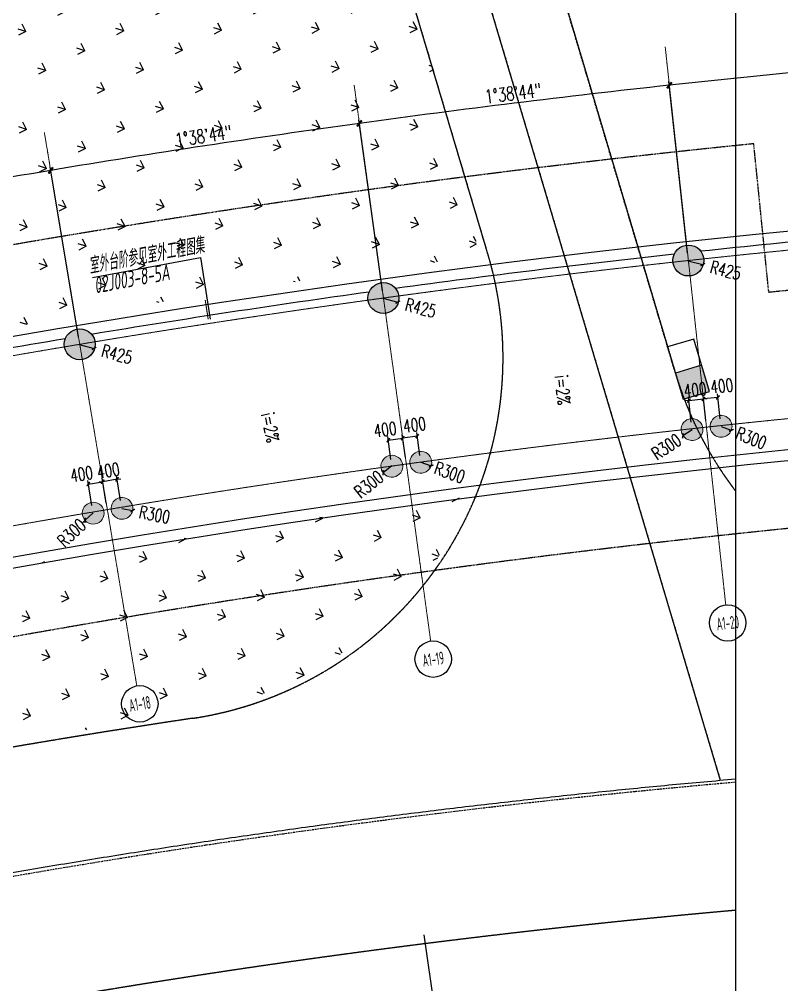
# Model space of a CAD drawing. Header units: millimetres. Extents: x -167 to 12027559, y -6694179 to 6449.
# Drawn here: x 11728694 to 11749616, y -6422168 to -6395673 of the extents above; entities that cross this region are included whole.
import ezdxf
from ezdxf.enums import TextEntityAlignment as Align

# ---------------------------------------------------------------- set-up
doc = ezdxf.new("R2010")
doc.units = ezdxf.units.MM
doc.header["$LTSCALE"] = 10
for name, pattern in [('A1-RG-AXIS$0$CENTER', [50.800000000000004, 31.75, -6.35, 6.35, -6.35]), ('A1-RI-F1$0$442 Site - Ground$0$HIDDEN2', [0.1875, 0.125, -0.0625]), ('A1-RI-F1$0$CENTER2', [1.125, 0.75, -0.125, 0.125, -0.125]), ('A1-RI-F1$0$HIDDEN', [0.375, 0.25, -0.125]), ('A1-RI-F1$0$SJX', [9, 6, -3]), ('A1-RI-F1$0$ZXX0', [15, 10, -2.5, 0, -2.5]), ('A1-RI-F1$0$ZXX1000', [18, 15, -1.25, 0.5, -1.25])]:
    doc.linetypes.add(name, pattern=pattern)
for name, color, linetype in [('A1-RG-AXIS$0$A-COLU-HATH', 8, 'Continuous'), ('A1-RG-AXIS$0$A-COLUMN', 7, 'Continuous'), ('A1-RG-AXIS$0$A-SYMB-NAME', 13, 'Continuous'), ('A1-RG-AXIS$0$A2-RG-AXIS-150$0$A-DIMS-100', 1, 'Continuous'), ('A1-RI-F1$0$442 Site - clean$0$mry-green area hatch', 76, 'Continuous'), ('A1-RI-F1$0$442 Site - clean$0$mry-roads', 2, 'Continuous'), ('A1-RI-F1$0$442 Site - clean$0$mry-steps', 1, 'Continuous'), ('A1-RI-F1$0$442 Site - Ground$0$mry-overhead', 253, 'A1-RI-F1$0$442 Site - Ground$0$HIDDEN2'), ('A1-RI-F1$0$A-DIMS-1：100', 1, 'Continuous'), ('A1-RI-F1$0$A-STRS-TREA', 50, 'Continuous'), ('A1-RI-F1$0$A-SYMB-NAME', 4, 'Continuous'), ('A1-RI-F1$0$A-SYMB-STRS', 1, 'Continuous'), ('A1-RI-F1$0$A-TEXT', 4, 'Continuous'), ('A1-RI-F1$0$G-ACCS', 7, 'Continuous'), ('A1-RI-F1$0$道路中线_KY2', 7, 'Continuous'), ('A1-RI-F1$0$道路中线_N1', 7, 'Continuous'), ('A1-RI-F1$0$道路中线_中科路', 7, 'Continuous'), ('A1-RI-F1$0$道路中线_内部道路', 3, 'A1-RI-F1$0$CENTER2'), ('A1-RI-F1$0$雨水口', 6, 'Continuous')]:
    doc.layers.add(name, color=color, linetype=linetype)
doc.layers.add('A1-RG-AXIS$0$A-GRID', color=1, linetype='A1-RG-AXIS$0$CENTER', lineweight=9)
doc.layers.add('A1-RI-F1$0$车行道边线', color=5, linetype='A1-RI-F1$0$SJX', lineweight=40)
doc.styles.add('A1-RG-AXIS$0$A1-RG-AXIS$0$XD2008', font='xd-hzs.shx', dxfattribs={"width": 0.7, "bigfont": 'xd-hztxt.shx'})
doc.styles.add('A1-RG-AXIS$0$A2-RG-AXIS-150$0$XD2008', font='romans.shx', dxfattribs={"width": 0.7})
doc.styles.add('A1-RI-F1$0$ECADI', font='gbeitc.shx', dxfattribs={"width": 0.7, "bigfont": 'gbcbig.shx'})
doc.styles.add('A1-RI-F1$0$XD2008', font='txt.shx', dxfattribs={"width": 0.7, "bigfont": 'xd-hztxt.shx'})
doc.dimstyles.new('A1-RG-AXIS$0$A2-RG-AXIS-150$0$XD100', dxfattribs={"dimscale": 100, "dimtxt": 5.5, "dimasz": 1.5, "dimexe": 1, "dimexo": 2, "dimgap": 0.5, "dimtad": 1, "dimdec": 0, "dimdsep": 46, "dimtxsty": 'A1-RG-AXIS$0$A2-RG-AXIS-150$0$XD2008', "dimblk": 'A1-RG-AXIS$0$A2-RG-AXIS-150$0$_ArchTick', "dimcen": 2.5, "dimclrt": 4, "dimaunit": 1, "dimadec": 3, "dimazin": 0, "dimtfac": 1, "dimtdec": 0, "dimtix": 1, "dimtmove": 0, "dimatfit": 3, "dimfxl": 0, "dimtolj": 1, "dimtzin": 0, "dimarcsym": 0})
doc.dimstyles.new('A1-RI-F1$0$XD100', dxfattribs={"dimscale": 100, "dimtxt": 3.5, "dimasz": 1, "dimexe": 1, "dimexo": 2, "dimgap": 1, "dimtad": 1, "dimdec": 0, "dimdsep": 46, "dimtxsty": 'A1-RI-F1$0$XD2008', "dimblk": 'A1-RI-F1$0$_ArchTick', "dimcen": 2.5, "dimclrd": 1, "dimclre": 1, "dimclrt": 4, "dimaunit": 1, "dimadec": 0, "dimazin": 0, "dimtfac": 1, "dimtdec": 0, "dimtix": 1, "dimtmove": 2, "dimatfit": 3, "dimfxl": 0, "dimtolj": 1, "dimtzin": 0, "dimarcsym": 0})
doc.dimstyles.new('A1-RI-F1$0$XD100$0', dxfattribs={"dimscale": 100, "dimtxt": 3.5, "dimasz": 2, "dimexe": 1, "dimexo": 2, "dimgap": 1, "dimtad": 1, "dimdec": 0, "dimdsep": 46, "dimtxsty": 'A1-RI-F1$0$XD2008', "dimblk1": 'A1-RI-F1$0$_ArchTick', "dimblk2": 'A1-RI-F1$0$_ArchTick', "dimsah": 1, "dimcen": 2.5, "dimclrd": 1, "dimclre": 1, "dimclrt": 4, "dimaunit": 1, "dimadec": 0, "dimazin": 0, "dimtfac": 1, "dimtdec": 0, "dimtix": 1, "dimtmove": 2, "dimatfit": 3, "dimfxl": 0, "dimtolj": 1, "dimtzin": 0, "dimarcsym": 0})
pattern_1 = [(161.94682011, (-11520186.06700874, 6499236.257384626), (-1069.713021377924, -543.7959646179045), [225, -1472.0562756]), (116.94682011, (-11520186.06700874, 6499236.257384626), (-1069.713021660134, -543.7959647613676), [225, -975]), (206.94682011, (-11520186.06700874, 6499236.257384626), (543.7959647613676, -1069.713021660134), [225, -975])]

# ---------------------------------------------------------------- blocks, each defined once
blk = doc.blocks.new('A1-RG-AXIS$0$Round Column1 - 600 mm Diameter-1418243-一层平面 校行政中心 FIRST FLOOR PLAN')
at = {"layer": 'A1-RG-AXIS$0$A-COLUMN', "lineweight": 9}
for radius, start, end in [(299.9999999999987, 90, 180), (299.9999999999976, 0, 90), (299.9999999999984, 180, 0)]:
    blk.add_arc((0, 0), radius, start, end, dxfattribs=at)
blk = doc.blocks.new('A1-RG-AXIS$0$A1zhouhao')
at = {"color": 13}
blk.add_circle((11937809.29426235, -6402821.91254023), 499.999999999966, dxfattribs=at)
at = {"style": 'A1-RG-AXIS$0$A1-RG-AXIS$0$XD2008', "width": 0.7}
blk.add_attdef('GRID', text='', height=499.999999999966, dxfattribs=at).set_placement((11937809.29426235, -6402821.91254023), align=Align.MIDDLE)
blk = doc.blocks.new('A1-RG-AXIS$0$A2-RG-AXIS-150$0$_ArchTick')
at = {"color": 0, "linetype": 'ByBlock', "const_width": 0.4}
blk.add_lwpolyline([(-0.5, -0.5), (0.5, 0.5)], dxfattribs=at)
blk = doc.blocks.new('*D743')
at = {"layer": 'A1-RG-AXIS$0$A2-RG-AXIS-150$0$A-DIMS-100', "color": 0, "lineweight": -2, "ltscale": 3}
for p, q in [((11755433.99497812, -6401303.82868614), (11755058.3113222, -6396581.165743617)), ((11747033.97507631, -6402093.569207036), (11746522.83946897, -6397383.640983706))]:
    blk.add_line(p, q, dxfattribs=at)
blk.add_arc((11778731.92574592, -6694178.625181053), 298437.5820286271, 94.54825079967273, 96.19367179182916, dxfattribs=at)
at = {"layer": 'Defpoints', "color": 0, "ltscale": 3}
for p in [(11752219.52057768, -6396921.021848037), (11755449.85469954, -6401503.198867553), (11747055.55298691, -6402292.401784282), (11778731.92574592, -6694178.625181053)]:
    blk.add_point(p, dxfattribs=at)
at = {"layer": 'A1-RG-AXIS$0$A2-RG-AXIS-150$0$A-DIMS-100', "color": 0, "lineweight": -2, "ltscale": 3, "xscale": 150, "yscale": 150, "zscale": 150}
for p, rotation in [((11755066.24118291, -6396680.850834324), 4.548250799672702), ((11746533.62842427, -6397483.05727233), 186.1936717918291)]:
    blk.add_blockref('A1-RG-AXIS$0$A2-RG-AXIS-150$0$_ArchTick', p, dxfattribs=dict(at, rotation=rotation))
at = {"layer": 'A1-RG-AXIS$0$A2-RG-AXIS-150$0$A-DIMS-100', "color": 4, "ltscale": 3, "insert": (11750771.48115605, -6396779.308818212), "char_height": 375, "attachment_point": 5, "rotation": 5.370961295750931, "style": 'A1-RG-AXIS$0$A2-RG-AXIS-150$0$XD2008'}
blk.add_mtext('\\A1;1°38\'44"', dxfattribs=at)
blk = doc.blocks.new('*D745')
at = {"layer": 'A1-RG-AXIS$0$A2-RG-AXIS-150$0$A-DIMS-100', "color": 0, "lineweight": -2, "ltscale": 3}
for p, q in [((11747033.97607933, -6402093.569098189), (11746522.86423156, -6397383.638296466)), ((11738660.09125289, -6403124.140471054), (11738013.94888686, -6398430.827832757))]:
    blk.add_line(p, q, dxfattribs=at)
blk.add_arc((11778730.45330533, -6694178.784970988), 298437.5820286215, 96.19338275931712, 97.83880375147355, dxfattribs=at)
at = {"layer": 'Defpoints', "color": 0, "ltscale": 3}
for p in [(11743695.00054243, -6397804.853228015), (11747055.55298691, -6402292.401784282), (11738687.36855857, -6403322.271610944), (11778730.45330533, -6694178.784970988)]:
    blk.add_point(p, dxfattribs=at)
at = {"layer": 'A1-RG-AXIS$0$A2-RG-AXIS-150$0$A-DIMS-100', "color": 0, "lineweight": -2, "ltscale": 3, "xscale": 150, "yscale": 150, "zscale": 150}
for p, rotation in [((11746533.65268535, -6397483.054639515), 6.193382759317112), ((11738027.5875397, -6398529.893402704), 187.8388037514735)]:
    blk.add_blockref('A1-RG-AXIS$0$A2-RG-AXIS-150$0$_ArchTick', p, dxfattribs=dict(at, rotation=rotation))
at = {"layer": 'A1-RG-AXIS$0$A2-RG-AXIS-150$0$A-DIMS-100', "color": 4, "ltscale": 3, "insert": (11742243.4895439, -6397704.770409481), "char_height": 375, "attachment_point": 5, "rotation": 7.016093255395326, "style": 'A1-RG-AXIS$0$A2-RG-AXIS-150$0$XD2008'}
blk.add_mtext('\\A1;1°38\'44"', dxfattribs=at)
blk = doc.blocks.new('*D747')
at = {"layer": 'A1-RG-AXIS$0$A2-RG-AXIS-150$0$A-DIMS-100', "color": 0, "lineweight": -2, "ltscale": 3}
for p, q in [((11738660.09027122, -6403124.140606206), (11738013.9246522, -6398430.831169276)), ((11730319.25647105, -6404394.776651298), (11729538.59328799, -6399721.956467235))]:
    blk.add_line(p, q, dxfattribs=at)
blk.add_arc((11778731.894352, -6694178.586574152), 298437.5820286215, 97.83908762313692, 99.48450861529372, dxfattribs=at)
at = {"layer": 'Defpoints', "color": 0, "ltscale": 3}
for p in [(11735199.32426891, -6398933.085831041), (11738687.36855855, -6403322.271610948), (11730352.21265749, -6404592.042689366), (11778731.894352, -6694178.586574152)]:
    blk.add_point(p, dxfattribs=at)
at = {"layer": 'A1-RG-AXIS$0$A2-RG-AXIS-150$0$A-DIMS-100', "color": 0, "lineweight": -2, "ltscale": 3, "xscale": 150, "yscale": 150, "zscale": 150}
for p, rotation in [((11738027.56379586, -6398529.896671649), 7.839087623136918), ((11729555.07138121, -6399820.589486271), 189.4845086152937)]:
    blk.add_blockref('A1-RG-AXIS$0$A2-RG-AXIS-150$0$_ArchTick', p, dxfattribs=dict(at, rotation=rotation))
at = {"layer": 'A1-RG-AXIS$0$A2-RG-AXIS-150$0$A-DIMS-100', "color": 4, "ltscale": 3, "insert": (11733745.5377036, -6398874.73026637), "char_height": 375, "attachment_point": 5, "rotation": 8.661798119215502, "style": 'A1-RG-AXIS$0$A2-RG-AXIS-150$0$XD2008'}
blk.add_mtext('\\A1;1°38\'44"', dxfattribs=at)
blk = doc.blocks.new('*D749')
at = {"layer": 'A1-RG-AXIS$0$A2-RG-AXIS-150$0$A-DIMS-100', "color": 0, "lineweight": -2, "ltscale": 3}
for p, q in [((11730319.2574662, -6404394.776485045), (11729538.61785551, -6399721.952362932)), ((11722018.34038676, -6405904.345987045), (11721103.8468769, -6401255.86396617))]:
    blk.add_line(p, q, dxfattribs=at)
blk.add_arc((11778730.4335121, -6694178.830625104), 298437.5820286215, 99.48421958277838, 101.1296405749349, dxfattribs=at)
at = {"layer": 'Defpoints', "color": 0, "ltscale": 3}
for p in [(11726739.59686072, -6400304.804431262), (11730352.21265752, -6404592.042689361), (11722056.94630448, -6406100.584574274), (11778730.4335121, -6694178.830625104)]:
    blk.add_point(p, dxfattribs=at)
at = {"layer": 'A1-RG-AXIS$0$A2-RG-AXIS-150$0$A-DIMS-100', "color": 0, "lineweight": -2, "ltscale": 3, "xscale": 150, "yscale": 150, "zscale": 150}
for p, rotation in [((11729555.09545117, -6399820.58546509), 9.48421958277839), ((11721123.14983576, -6401353.983259783), 191.1296405749349)]:
    blk.add_blockref('A1-RG-AXIS$0$A2-RG-AXIS-150$0$_ArchTick', p, dxfattribs=dict(at, rotation=rotation))
at = {"layer": 'A1-RG-AXIS$0$A2-RG-AXIS-150$0$A-DIMS-100', "color": 4, "ltscale": 3, "insert": (11725284.73419889, -6400288.20971374), "char_height": 375, "attachment_point": 5, "rotation": 10.306930078856617, "style": 'A1-RG-AXIS$0$A2-RG-AXIS-150$0$XD2008'}
blk.add_mtext('\\A1;1°38\'44"', dxfattribs=at)
blk = doc.blocks.new('A1-RI-F1$0$_ArchTick')
at = {"color": 0, "linetype": 'ByBlock', "const_width": 0.4}
blk.add_lwpolyline([(-0.5, -0.5), (0.5, 0.5)], dxfattribs=at)
blk = doc.blocks.new('*D579')
at = {"layer": 'A1-RI-F1$0$A-DIMS-1：100', "color": 1, "linetype": 'ByBlock', "lineweight": -2}
blk.add_line((11731510.16757167, -6409095.504018225), (11731804.86632708, -6409151.652424794), dxfattribs=at)
at = {"layer": 'Defpoints', "color": 0, "linetype": 'ByBlock'}
for p in [(11731510.16757167, -6409095.504018225), (11731804.86632708, -6409151.652424794)]:
    blk.add_point(p, dxfattribs=at)
at = {"layer": 'A1-RI-F1$0$A-DIMS-1：100', "color": 1, "linetype": 'ByBlock', "lineweight": -2, "xscale": 100, "yscale": 100, "zscale": 100, "rotation": 349.2128297235279}
blk.add_blockref('A1-RI-F1$0$_ArchTick', (11731804.86632708, -6409151.652424794), dxfattribs=at)
at = {"layer": 'A1-RI-F1$0$A-DIMS-1：100', "color": 4, "linetype": 'ByBlock', "insert": (11732404.94385161, -6409265.98408111), "char_height": 350, "attachment_point": 5, "rotation": 349.2128297235279, "style": 'A1-RI-F1$0$XD2008'}
blk.add_mtext('\\A1;R300', dxfattribs=at)
blk = doc.blocks.new('*D580')
at = {"layer": 'A1-RI-F1$0$A-DIMS-1：100', "color": 1, "linetype": 'ByBlock', "lineweight": -2}
blk.add_line((11739711.74439646, -6407829.610058373), (11739994.42765466, -6407930.059924169), dxfattribs=at)
at = {"layer": 'Defpoints', "color": 0, "linetype": 'ByBlock'}
for p in [(11739711.74439646, -6407829.610058373), (11739994.42765466, -6407930.059924169)]:
    blk.add_point(p, dxfattribs=at)
at = {"layer": 'A1-RI-F1$0$A-DIMS-1：100', "color": 1, "linetype": 'ByBlock', "lineweight": -2, "xscale": 100, "yscale": 100, "zscale": 100, "rotation": 340.4376238489986}
blk.add_blockref('A1-RI-F1$0$_ArchTick', (11739994.42765466, -6407930.059924169), dxfattribs=at)
at = {"layer": 'A1-RI-F1$0$A-DIMS-1：100', "color": 4, "linetype": 'ByBlock', "insert": (11740504.00521652, -6408111.135372465), "char_height": 350, "attachment_point": 5, "rotation": 340.43762384899856, "style": 'A1-RI-F1$0$XD2008'}
blk.add_mtext('\\A1;R300', dxfattribs=at)
blk = doc.blocks.new('*D581')
at = {"layer": 'A1-RI-F1$0$A-DIMS-1：100', "color": 1, "linetype": 'ByBlock', "lineweight": -2}
blk.add_line((11747952.99505323, -6406843.974371382), (11748232.54765355, -6406952.833655134), dxfattribs=at)
at = {"layer": 'Defpoints', "color": 0, "linetype": 'ByBlock'}
for p in [(11747952.99505323, -6406843.974371382), (11748232.54765355, -6406952.833655134)]:
    blk.add_point(p, dxfattribs=at)
at = {"layer": 'A1-RI-F1$0$A-DIMS-1：100', "color": 1, "linetype": 'ByBlock', "lineweight": -2, "xscale": 100, "yscale": 100, "zscale": 100, "rotation": 338.7237942378276}
blk.add_blockref('A1-RI-F1$0$_ArchTick', (11748232.54765355, -6406952.833655134), dxfattribs=at)
at = {"layer": 'A1-RI-F1$0$A-DIMS-1：100', "color": 4, "linetype": 'ByBlock', "insert": (11748780.6977638, -6407166.286251614), "char_height": 350, "attachment_point": 5, "rotation": 338.7237942378277, "style": 'A1-RI-F1$0$XD2008'}
blk.add_mtext('\\A1;R300', dxfattribs=at)
blk = doc.blocks.new('*D585')
at = {"layer": 'A1-RI-F1$0$A-DIMS-1：100', "color": 1, "linetype": 'ByBlock', "lineweight": -2}
for p, q in [((11730498.45072141, -6409423.403498428), (11730425.26988163, -6409491.554541623)), ((11730717.99324076, -6409218.950368848), (11730498.45072141, -6409423.403498428))]:
    blk.add_line(p, q, dxfattribs=at)
at = {"layer": 'Defpoints', "color": 0, "linetype": 'ByBlock'}
for p in [(11730498.45072141, -6409423.403498428), (11730717.99324076, -6409218.950368848)]:
    blk.add_point(p, dxfattribs=at)
at = {"layer": 'A1-RI-F1$0$A-DIMS-1：100', "color": 1, "linetype": 'ByBlock', "lineweight": -2, "xscale": 100, "yscale": 100, "zscale": 100, "rotation": 42.96178657060256}
blk.add_blockref('A1-RI-F1$0$_ArchTick', (11730498.45072141, -6409423.403498428), dxfattribs=at)
at = {"layer": 'A1-RI-F1$0$A-DIMS-1：100', "color": 4, "linetype": 'ByBlock', "insert": (11730128.83492826, -6409767.615206799), "char_height": 350, "attachment_point": 5, "rotation": 42.96178657060256, "style": 'A1-RI-F1$0$XD2008'}
blk.add_mtext('\\A1;R300', dxfattribs=at)
blk = doc.blocks.new('*D586')
at = {"layer": 'A1-RI-F1$0$A-DIMS-1：100', "color": 1, "linetype": 'ByBlock', "lineweight": -2}
blk.add_line((11738916.33331409, -6407930.11071538), (11738681.99189409, -6408117.41821355), dxfattribs=at)
at = {"layer": 'Defpoints', "color": 0, "linetype": 'ByBlock'}
for p in [(11738916.33331409, -6407930.11071538), (11738681.99189409, -6408117.41821355)]:
    blk.add_point(p, dxfattribs=at)
at = {"layer": 'A1-RI-F1$0$A-DIMS-1：100', "color": 1, "linetype": 'ByBlock', "lineweight": -2, "xscale": 100, "yscale": 100, "zscale": 100, "rotation": 218.6351058629157}
blk.add_blockref('A1-RI-F1$0$_ArchTick', (11738681.99189409, -6408117.41821355), dxfattribs=at)
at = {"layer": 'A1-RI-F1$0$A-DIMS-1：100', "color": 4, "linetype": 'ByBlock', "insert": (11738284.91282526, -6408434.800804136), "char_height": 350, "attachment_point": 5, "rotation": 38.63510586291567, "style": 'A1-RI-F1$0$XD2008'}
blk.add_mtext('\\A1;R300', dxfattribs=at)
blk = doc.blocks.new('*D587')
at = {"layer": 'A1-RI-F1$0$A-DIMS-1：100', "color": 1, "linetype": 'ByBlock', "lineweight": -2}
blk.add_line((11747156.95713607, -6406939.383000243), (11746906.71506562, -6407104.848725343), dxfattribs=at)
at = {"layer": 'Defpoints', "color": 0, "linetype": 'ByBlock'}
for p in [(11747156.95713607, -6406939.383000243), (11746906.71506562, -6407104.848725343)]:
    blk.add_point(p, dxfattribs=at)
at = {"layer": 'A1-RI-F1$0$A-DIMS-1：100', "color": 1, "linetype": 'ByBlock', "lineweight": -2, "xscale": 100, "yscale": 100, "zscale": 100, "rotation": 213.4735805785281}
blk.add_blockref('A1-RI-F1$0$_ArchTick', (11746906.71506562, -6407104.848725343), dxfattribs=at)
at = {"layer": 'A1-RI-F1$0$A-DIMS-1：100', "color": 4, "linetype": 'ByBlock', "insert": (11746451.86264616, -6407405.607447749), "char_height": 350, "attachment_point": 5, "rotation": 33.47358057852807, "style": 'A1-RI-F1$0$XD2008'}
blk.add_mtext('\\A1;R300', dxfattribs=at)
blk = doc.blocks.new('*D599')
at = {"layer": 'A1-RI-F1$0$A-DIMS-1：100', "color": 1, "linetype": 'ByBlock', "lineweight": -2}
for p, q in [((11730982.1149952, -6408362.511312236), (11730883.4819346, -6408378.989156677)), ((11731079.92494994, -6408947.982016724), (11730965.63715076, -6408263.87825164)), ((11731376.70263515, -6408296.590679638), (11730982.1149952, -6408362.511312236)), ((11731474.5125899, -6408882.061384127), (11731360.22479071, -6408197.957619043)), ((11731376.70263515, -6408296.590679638), (11731475.33569575, -6408280.112835198))]:
    blk.add_line(p, q, dxfattribs=at)
at = {"layer": 'Defpoints', "color": 0, "linetype": 'ByBlock'}
for p in [(11730982.1149952, -6408362.511312236), (11731112.88063882, -6409145.248137916), (11731507.46827878, -6409079.327505318)]:
    blk.add_point(p, dxfattribs=at)
at = {"layer": 'A1-RI-F1$0$A-DIMS-1：100', "color": 1, "linetype": 'ByBlock', "lineweight": -2, "xscale": 100, "yscale": 100, "zscale": 100}
for p, rotation in [((11730982.1149952, -6408362.511312236), 9.484364099907507), ((11731376.70263515, -6408296.590679638), 189.4843640999075)]:
    blk.add_blockref('A1-RI-F1$0$_ArchTick', p, dxfattribs=dict(at, rotation=rotation))
at = {"layer": 'A1-RI-F1$0$A-DIMS-1：100', "color": 4, "linetype": 'ByBlock', "insert": (11731134.09474296, -6408058.310079299), "char_height": 350, "attachment_point": 5, "rotation": 9.484364099907507, "style": 'A1-RI-F1$0$XD2008'}
blk.add_mtext('\\A1;400', dxfattribs=at)
blk = doc.blocks.new('*D600')
at = {"layer": 'A1-RI-F1$0$A-DIMS-1：100', "color": 1, "linetype": 'ByBlock', "lineweight": -2}
for p, q in [((11730685.33730999, -6409013.902649315), (11730571.04951081, -6408329.798884239)), ((11730587.52735525, -6408428.431944834), (11730982.11499521, -6408362.511312241)), ((11731079.92494995, -6408947.982016722), (11730965.63715077, -6408263.878251645))]:
    blk.add_line(p, q, dxfattribs=at)
at = {"layer": 'Defpoints', "color": 0, "linetype": 'ByBlock'}
for p in [(11730982.11499521, -6408362.511312241), (11731112.88063883, -6409145.248137915), (11730718.29299887, -6409211.168770509)]:
    blk.add_point(p, dxfattribs=at)
at = {"layer": 'A1-RI-F1$0$A-DIMS-1：100', "color": 1, "linetype": 'ByBlock', "lineweight": -2, "xscale": 100, "yscale": 100, "zscale": 100}
for p, rotation in [((11730587.52735525, -6408428.431944834), 189.4843640992055), ((11730982.11499521, -6408362.511312241), 9.48436409920547)]:
    blk.add_blockref('A1-RI-F1$0$_ArchTick', p, dxfattribs=dict(at, rotation=rotation))
at = {"layer": 'A1-RI-F1$0$A-DIMS-1：100', "color": 4, "linetype": 'ByBlock', "insert": (11730401.32067512, -6408154.05019474), "char_height": 350, "attachment_point": 5, "rotation": 9.48436409920547, "style": 'A1-RI-F1$0$XD2008'}
blk.add_mtext('\\A1;400', dxfattribs=at)
blk = doc.blocks.new('*D601')
at = {"layer": 'A1-RI-F1$0$A-DIMS-1：100', "color": 1, "linetype": 'ByBlock', "lineweight": -2}
for p, q in [((11739686.46907716, -6407646.229710579), (11739599.60109694, -6407015.267966069)), ((11739290.18311737, -6407700.788582355), (11739203.31513715, -6407069.826837845)), ((11739613.2399952, -6407114.333502228), (11739216.95403541, -6407168.892374005))]:
    blk.add_line(p, q, dxfattribs=at)
at = {"layer": 'Defpoints', "color": 0, "linetype": 'ByBlock'}
for p in [(11739216.95403541, -6407168.892374005), (11739713.74687366, -6407844.360782896), (11739317.46091387, -6407898.919654673)]:
    blk.add_point(p, dxfattribs=at)
at = {"layer": 'A1-RI-F1$0$A-DIMS-1：100', "color": 1, "linetype": 'ByBlock', "lineweight": -2, "xscale": 100, "yscale": 100, "zscale": 100}
for p, rotation in [((11739613.2399952, -6407114.333502228), 7.83894568743615), ((11739216.95403541, -6407168.892374005), 187.8389456874362)]:
    blk.add_blockref('A1-RI-F1$0$_ArchTick', p, dxfattribs=dict(at, rotation=rotation))
at = {"layer": 'A1-RI-F1$0$A-DIMS-1：100', "color": 4, "linetype": 'ByBlock', "insert": (11739539.20659554, -6406802.901825675), "char_height": 350, "attachment_point": 5, "rotation": 7.8389456874361265, "style": 'A1-RI-F1$0$XD2008'}
blk.add_mtext('\\A1;400', dxfattribs=at)
blk = doc.blocks.new('*D602')
at = {"layer": 'A1-RI-F1$0$A-DIMS-1：100', "color": 1, "linetype": 'ByBlock', "lineweight": -2}
for p, q in [((11738893.87030457, -6407755.353417668), (11738807.00201812, -6407124.389448776)), ((11738820.64091638, -6407223.454984935), (11739216.95403541, -6407168.892374)), ((11739290.18342361, -6407700.790806733), (11739203.31513716, -6407069.82683784))]:
    blk.add_line(p, q, dxfattribs=at)
at = {"layer": 'Defpoints', "color": 0, "linetype": 'ByBlock'}
for p in [(11739216.95403541, -6407168.892374), (11738921.14810108, -6407953.484489986), (11739317.46122011, -6407898.921879051)]:
    blk.add_point(p, dxfattribs=at)
at = {"layer": 'A1-RI-F1$0$A-DIMS-1：100', "color": 1, "linetype": 'ByBlock', "lineweight": -2, "xscale": 100, "yscale": 100, "zscale": 100}
for p, rotation in [((11738820.64091638, -6407223.454984935), 187.8389456869819), ((11739216.95403541, -6407168.892374), 7.838945686981959)]:
    blk.add_blockref('A1-RI-F1$0$_ArchTick', p, dxfattribs=dict(at, rotation=rotation))
at = {"layer": 'A1-RI-F1$0$A-DIMS-1：100', "color": 4, "linetype": 'ByBlock', "insert": (11738732.38433352, -6406932.754846046), "char_height": 350, "attachment_point": 5, "rotation": 7.838945686981957, "style": 'A1-RI-F1$0$XD2008'}
blk.add_mtext('\\A1;400', dxfattribs=at)
blk = doc.blocks.new('*D603')
at = {"layer": 'A1-RI-F1$0$A-DIMS-1：100', "color": 1, "linetype": 'ByBlock', "lineweight": -2}
for p, q in [((11747070.25416826, -6406135.972962501), (11746970.83785242, -6406146.761667043)), ((11747134.29426202, -6406726.09294981), (11747059.46546372, -6406036.556646666)), ((11747070.25416826, -6406135.972962501), (11747467.97526908, -6406092.812084825)), ((11747532.01536284, -6406682.932072135), (11747457.18656454, -6405993.395768989)), ((11747467.97526908, -6406092.812084825), (11747567.39158492, -6406082.023380283))]:
    blk.add_line(p, q, dxfattribs=at)
at = {"layer": 'Defpoints', "color": 0, "linetype": 'ByBlock'}
for p in [(11747467.97526908, -6406092.812084825), (11747155.8716711, -6406924.925581481), (11747553.59277193, -6406881.764703806)]:
    blk.add_point(p, dxfattribs=at)
at = {"layer": 'A1-RI-F1$0$A-DIMS-1：100', "color": 1, "linetype": 'ByBlock', "lineweight": -2, "xscale": 100, "yscale": 100, "zscale": 100}
for p, rotation in [((11747070.25416826, -6406135.972962501), 6.193527274761577), ((11747467.97526908, -6406092.812084825), 186.1935272747615)]:
    blk.add_blockref('A1-RI-F1$0$_ArchTick', p, dxfattribs=dict(at, rotation=rotation))
at = {"layer": 'A1-RI-F1$0$A-DIMS-1：100', "color": 4, "linetype": 'ByBlock', "insert": (11747239.44578118, -6405840.997655115), "char_height": 350, "attachment_point": 5, "rotation": 6.193527274761525, "style": 'A1-RI-F1$0$XD2008'}
blk.add_mtext('\\A1;400', dxfattribs=at)
blk = doc.blocks.new('*D604')
at = {"layer": 'A1-RI-F1$0$A-DIMS-1：100', "color": 1, "linetype": 'ByBlock', "lineweight": -2}
for p, q in [((11747929.73646367, -6406639.771194451), (11747854.90766536, -6405950.234891293)), ((11747532.01536284, -6406682.932072133), (11747457.18656453, -6405993.395768976)), ((11747865.69636991, -6406049.651207128), (11747467.97526907, -6406092.812084811))]:
    blk.add_line(p, q, dxfattribs=at)
at = {"layer": 'Defpoints', "color": 0, "linetype": 'ByBlock'}
for p in [(11747467.97526907, -6406092.812084811), (11747553.59277193, -6406881.764703805), (11747951.31387276, -6406838.603826121)]:
    blk.add_point(p, dxfattribs=at)
at = {"layer": 'A1-RI-F1$0$A-DIMS-1：100', "color": 1, "linetype": 'ByBlock', "lineweight": -2, "xscale": 100, "yscale": 100, "zscale": 100}
for p, rotation in [((11747865.69636991, -6406049.651207128), 6.193527275442073), ((11747467.97526907, -6406092.812084811), 186.1935272754421)]:
    blk.add_blockref('A1-RI-F1$0$_ArchTick', p, dxfattribs=dict(at, rotation=rotation))
at = {"layer": 'A1-RI-F1$0$A-DIMS-1：100', "color": 4, "linetype": 'ByBlock', "insert": (11747970.82954042, -6405735.159094393), "char_height": 350, "attachment_point": 5, "rotation": 6.19352727544204, "style": 'A1-RI-F1$0$XD2008'}
blk.add_mtext('\\A1;400', dxfattribs=at)
blk = doc.blocks.new('*D510')
at = {"layer": 'A1-RI-F1$0$A-DIMS-1：100', "color": 1, "linetype": 'ByBlock', "lineweight": -2}
blk.add_line((11730333.16782503, -6404598.169803941), (11730744.85599889, -6404703.705804905), dxfattribs=at)
at = {"layer": 'Defpoints', "color": 0, "linetype": 'ByBlock'}
for p in [(11730333.16782503, -6404598.169803941), (11730744.85599889, -6404703.705804905)]:
    blk.add_point(p, dxfattribs=at)
at = {"layer": 'A1-RI-F1$0$A-DIMS-1：100', "color": 1, "linetype": 'ByBlock', "lineweight": -2, "xscale": 100, "yscale": 100, "zscale": 100, "rotation": 345.6218791795809}
blk.add_blockref('A1-RI-F1$0$_ArchTick', (11730744.85599889, -6404703.705804905), dxfattribs=at)
at = {"layer": 'A1-RI-F1$0$A-DIMS-1：100', "color": 4, "linetype": 'ByBlock', "insert": (11731373.68950368, -6404864.90687304), "char_height": 350, "attachment_point": 5, "rotation": 345.62187917958096, "style": 'A1-RI-F1$0$XD2008'}
blk.add_mtext('\\A1;R425', dxfattribs=at)
blk = doc.blocks.new('*D511')
at = {"layer": 'A1-RI-F1$0$A-DIMS-1：100', "color": 1, "linetype": 'ByBlock', "lineweight": -2}
blk.add_line((11738668.32239939, -6403328.398195056), (11739080.01057325, -6403433.93419602), dxfattribs=at)
at = {"layer": 'Defpoints', "color": 0, "linetype": 'ByBlock'}
for p in [(11738668.32239939, -6403328.398195056), (11739080.01057325, -6403433.93419602)]:
    blk.add_point(p, dxfattribs=at)
at = {"layer": 'A1-RI-F1$0$A-DIMS-1：100', "color": 1, "linetype": 'ByBlock', "lineweight": -2, "xscale": 100, "yscale": 100, "zscale": 100, "rotation": 345.6218791797026}
blk.add_blockref('A1-RI-F1$0$_ArchTick', (11739080.01057325, -6403433.93419602), dxfattribs=at)
at = {"layer": 'A1-RI-F1$0$A-DIMS-1：100', "color": 4, "linetype": 'ByBlock', "insert": (11739708.84407803, -6403595.135264156), "char_height": 350, "attachment_point": 5, "rotation": 345.62187917970255, "style": 'A1-RI-F1$0$XD2008'}
blk.add_mtext('\\A1;R425', dxfattribs=at)
blk = doc.blocks.new('*D512')
at = {"layer": 'A1-RI-F1$0$A-DIMS-1：100', "color": 1, "linetype": 'ByBlock', "lineweight": -2}
blk.add_line((11747036.50102739, -6402298.48623782), (11747448.18920125, -6402404.022238782), dxfattribs=at)
at = {"layer": 'Defpoints', "color": 0, "linetype": 'ByBlock'}
for p in [(11747036.50102739, -6402298.48623782), (11747448.18920125, -6402404.022238782)]:
    blk.add_point(p, dxfattribs=at)
at = {"layer": 'A1-RI-F1$0$A-DIMS-1：100', "color": 1, "linetype": 'ByBlock', "lineweight": -2, "xscale": 100, "yscale": 100, "zscale": 100, "rotation": 345.6218791800082}
blk.add_blockref('A1-RI-F1$0$_ArchTick', (11747448.18920125, -6402404.022238782), dxfattribs=at)
at = {"layer": 'A1-RI-F1$0$A-DIMS-1：100', "color": 4, "linetype": 'ByBlock', "insert": (11748077.02270604, -6402565.223306922), "char_height": 350, "attachment_point": 5, "rotation": 345.6218791800082, "style": 'A1-RI-F1$0$XD2008'}
blk.add_mtext('\\A1;R425', dxfattribs=at)
blk = doc.blocks.new('A1-RI-F1$0$A1RUODIANJIAN')
at = {"layer": 'A1-RI-F1$0$A-SYMB-NAME', "linetype": 'ByBlock', "style": 'A1-RI-F1$0$XD2008', "width": 0.7}
blk.add_attdef('A1RUODIANJIAN', (11587155.95275754, -6438427.296203714), '', height=350, dxfattribs=at)
blk = doc.blocks.new('A1-RI-F1$0$A$C3AEB7430')
at = {"layer": 'A1-RI-F1$0$雨水口'}
blk.add_hatch(color=3, dxfattribs=at).paths.add_polyline_path([(0.381929997466041, 0.9895101128323988), (-0.303789924200828, 0.6857204009775161), (-2.123470039843865e-07, 4.793109837902432e-07), (0.6857197093208611, 0.3037901911659048)])
at = {"layer": 'A1-RI-F1$0$雨水口', "color": 3}
blk.add_line((0.6857197093213472, 0.3037901911648078), (0.3819299974657042, 0.9895101128331589), dxfattribs=at)
blk.add_lwpolyline([(1.067649919132236, 1.293299824686983), (-0.303789924200828, 0.685720400977516), (-2.123470039805397e-07, 4.793109837919474e-07), (1.371439630987879, 0.6075799030204507)], close=True, dxfattribs=at)
blk = doc.blocks.new('A1-RI-F1$0$A$C6B365CFD')
at = {"layer": 'A1-RI-F1$0$442 Site - clean$0$mry-green area hatch'}
h = blk.add_hatch(dxfattribs=at)
h.set_pattern_fill('GRASS', color=256, scale=1200, angle=71.94682010999996, style=0)
h.set_pattern_definition(pattern_1)
edge = h.paths.add_edge_path()
edge.add_arc((186331.1402348969, 121642.8902111584), 10000.00000000498, 16.56803542969923, 89.99999999997867)
edge.add_arc((225615.8821711522, -127973.9298348166), 262572.2456768517, 98.60461489650568, 104.360082827916)
edge.add_arc((163097.971779516, 116473.5616815826), 10257.03270008601, 104.7066359387159, 195.9766041125641)
edge.add_line((153237.1254987642, 113650.3666054243), (156001.5225684363, 92181.65859979577))
edge.add_arc((167903.2617484871, 93714.17433873657), 12000.00000000239, 187.3372614249804, 200.1736359856448)
edge.add_arc((240588.353758771, -192829.3173039537), 294618.4960462347, 97.31623161278668, 106.5553269440033, ccw=False)
edge.add_arc((191094.9684359673, 98616.56105537247), 12000.00000000159, 3.697922570960537, 16.56803542966732)
edge.add_line((202596.7501217555, 102038.4053026326), (195915.9583063889, 124494.4270838816))
h = blk.add_hatch(dxfattribs=at)
h.set_pattern_fill('GRASS', color=256, scale=1200, angle=71.94682010999996, style=0)
h.set_pattern_definition(pattern_1)
edge = h.paths.add_edge_path()
edge.add_arc((193729.0471957419, 96776.4425744908), 9999.99999999511, 279.1971277598473, 336.6626829244485)
edge.add_arc((240588.353758648, -192829.3173040757), 288118.4960463164, 97.51412305690981, 106.357504296529)
edge.add_arc((166240.9426848702, 90963.46061768755), 10000.0000000002, 227.19258711649, 284.6840067012765)
edge.add_arc((240639.6518288068, -192950.4032597365), 283500.0000410437, 99.197127759963, 104.6840067011697, ccw=False)
at = {"layer": 'A1-RI-F1$0$442 Site - clean$0$mry-roads'}
blk.add_line((203313.8652672283, 99627.97944721207), (195915.9583063889, 124494.4270838816), dxfattribs=at)
at = {"layer": 'A1-RI-F1$0$442 Site - clean$0$mry-roads', "linetype": 'A1-RI-F1$0$HIDDEN'}
blk.add_line((205375.2491250597, 106726.6113957912), (208506.3822097592, 96201.99312480539), dxfattribs=at)
for centre, radius, start, end in [((193729.04719574, 96776.44257449545), 10000, 15.38205105304967, 16.56803541292155), ((193776.443887746, 96617.13029642496), 10000, 278.5066948923811, 16.56803551521237), ((218091.200276712, 99053.53001276776), 10000, 196.5680355152124, 217.443230603315), ((230979.5751234554, -152116.013908877), 241500, 98.50669489238115, 104.9148417318781), ((230979.5751234554, -152116.013908877), 234500, 95.09563936516984, 103.3877669074828)]:
    blk.add_arc(centre, radius, start, end, dxfattribs=at)
at = {"layer": 'A1-RI-F1$0$442 Site - clean$0$mry-steps'}
blk.add_line((202071.5673970673, 77559.60637990292), (201612.6138131432, 80781.4734488111), dxfattribs=at)
at = {"layer": 'A1-RI-F1$0$车行道边线', "linetype": 'A1-RI-F1$0$SJX', "lineweight": -3}
for p, q in [((203361.2619547192, 99468.66718431655), (188638.457221223, 148956.1577390963)), ((208506.3822097313, 96201.99312490225), (192811.7237055618, 148956.1577390963))]:
    blk.add_line(p, q, dxfattribs=at)
for centre, radius, start, end in [((193776.443887746, 96617.13029642496), 10000, 278.5066948923811, 16.56803551521237), ((218091.200276712, 99053.53001276776), 10000, 196.5680355152124, 217.443230603315), ((230979.5751234554, -152116.013908877), 241500, 98.50669489238115, 104.9148417318781), ((230979.5751234554, -152116.013908877), 234500, 95.09563936516984, 103.3877669074828)]:
    blk.add_arc(centre, radius, start, end, dxfattribs=at)
at = {"layer": 'A1-RI-F1$0$道路中线_KY2', "color": 1, "linetype": 'A1-RI-F1$0$ZXX0', "ltscale": 0.5}
blk.add_line((209746.8930776175, 85018.52542406414), (190725.0904965829, 148956.1577390963), dxfattribs=at)
at = {"layer": 'A1-RI-F1$0$道路中线_N1', "color": 1, "linetype": 'A1-RI-F1$0$ZXX0', "ltscale": 0.5}
blk.add_arc((230979.5751234554, -152116.013908877), 238000, 95.0205096909734, 103.3877669074828, dxfattribs=at)
at = {"layer": 'A1-RI-F1$0$道路中线_中科路', "color": 6, "linetype": 'A1-RI-F1$0$ZXX1000', "ltscale": 150}
blk.add_line((209746.8927008174, 85018.52574105095), (190725.0902117882, 148956.1577390963), dxfattribs=at)
blk.add_arc((230751.0699270312, -152052.8233061293), 238000, 94.96529013831774, 108.2624609137108, dxfattribs=at)
at = {"layer": 'A1-RI-F1$0$道路中线_内部道路', "ltscale": 10}
blk.add_arc((240588.353759747, -192829.3173032142), 331118.4960455279, 95.2741255330742, 136.5633448751391, dxfattribs=at)
at = {"layer": 'Defpoints'}
blk.add_lwpolyline([(151.6390864532441, 148956.1577390963), (210151.6390864532, 148956.1577390963), (210151.6390864532, 456.1577390963212), (151.6390864532441, 456.1577390963212)], close=True, dxfattribs=at)
at = {"layer": 'A1-RI-F1$0$雨水口', "xscale": 999.9999999996306, "yscale": 999.9999999996306, "zscale": 999.9999999996306, "rotation": 82.67359027193412}
blk.add_blockref('A1-RI-F1$0$A$C3AEB7430', (209439.1093338206, 95696.99718596041), dxfattribs=at)
blk = doc.blocks.new('A1-RG-AXIS')
at = {"layer": 'A1-RG-AXIS$0$A-COLU-HATH', "linetype": 'ByBlock'}
h = blk.add_hatch(color=256, dxfattribs=at)
edge = h.paths.add_edge_path()
edge.add_arc((11689401.68151059, -6414498.637535469), 425, 0, 360)
edge = h.paths.add_edge_path()
edge.add_arc((11705613.46753256, -6409829.102465614), 425, 0, 360)
edge = h.paths.add_edge_path()
edge.add_arc((11697478.78925987, -6412045.876619005), 425, 0, 360)
edge = h.paths.add_edge_path()
edge.add_arc((11722056.96299572, -6406100.669416889), 425, 0, 360)
edge = h.paths.add_edge_path()
edge.add_arc((11713808.44481867, -6407846.821805517), 425, 0, 360)
edge = h.paths.add_edge_path()
edge.add_arc((11738687.37435891, -6403322.313741521), 425, 0, 360)
edge = h.paths.add_edge_path()
edge.add_arc((11730352.21978454, -6404592.085350404), 425, 0, 360)
edge = h.paths.add_edge_path()
edge.add_arc((11755449.85469954, -6401503.198867554), 425, 0, 360)
edge = h.paths.add_edge_path()
edge.add_arc((11747055.55298691, -6402292.401784283), 425, 0, 360)
h = blk.add_hatch(color=256, dxfattribs=at)
edge = h.paths.add_edge_path()
edge.add_arc((11747155.38168813, -6406930.53174241), 300, -167.61294544889972, 192.3870545511003, ccw=False)
h = blk.add_hatch(color=256, dxfattribs=at)
edge = h.paths.add_edge_path()
edge.add_arc((11747952.99505323, -6406843.974371386), 300, 0, 360)
h = blk.add_hatch(color=256, dxfattribs=at)
edge = h.paths.add_edge_path()
edge.add_arc((11739711.74439646, -6407829.610058369), 300, 0, 360)
h = blk.add_hatch(color=256, dxfattribs=at)
edge = h.paths.add_edge_path()
edge.add_arc((11738919.11868649, -6407938.74763283), 299.9999999999999, -164.32034569416203, 195.6796543058381, ccw=False)
h = blk.add_hatch(color=256, dxfattribs=at)
edge = h.paths.add_edge_path()
edge.add_arc((11731510.16757167, -6409095.504018225), 300, 0, 360)
h = blk.add_hatch(color=256, dxfattribs=at)
edge = h.paths.add_edge_path()
edge.add_arc((11730720.9984964, -6409227.344246848), 300.0000000000001, -161.03127180191643, 198.9687281980836, ccw=False)
at = {"layer": 'A1-RG-AXIS$0$A-COLUMN'}
for centre in [(11747055.55298691, -6402292.401784283), (11738687.37435891, -6403322.313741521), (11730352.21978454, -6404592.085350404)]:
    blk.add_circle(centre, 425, dxfattribs=at)
at = {"layer": 'A1-RG-AXIS$0$A-GRID', "ltscale": 0.05}
for p, q in [((11746419.43305944, -6396430.650786692), (11748080.91995372, -6411741.006647964)), ((11739983.62597801, -6412737.580228807), (11737883.20227943, -6397481.245295896)), ((11729380.65872567, -6398776.516381784), (11731918.28708252, -6413966.249020026))]:
    blk.add_line(p, q, dxfattribs=at)
for points in [[(11759163.65817374, -6401231.457752828, 0.05882640238314314), (11691481.07203731, -6413842.668644765, 0.05882640238314314)], [(11759426.34925224, -6405824.16498277, 0.05870717470496156), (11692937.22669704, -6418207.123726449, 0.05870717470496156)]]:
    blk.add_lwpolyline(points, format="xyb", dxfattribs=at)
at = {"layer": 'A1-RG-AXIS$0$A-COLUMN', "xscale": -1}
for p, rotation in [((11747952.99505323, -6406843.974371386), 6.888159093879312), ((11738919.11868649, -6407938.74763283), 8.532069225678729), ((11730720.9984964, -6409227.344246848), 10.16504338944524)]:
    blk.add_blockref('A1-RG-AXIS$0$Round Column1 - 600 mm Diameter-1418243-一层平面 校行政中心 FIRST FLOOR PLAN', p, dxfattribs=dict(at, rotation=rotation))
at = {"layer": 'A1-RG-AXIS$0$A-COLUMN'}
for p, rotation in [((11747155.38168813, -6406930.53174241), 5.49889546890197), ((11739711.74439646, -6407829.610058369), 7.147585071273857), ((11731510.16757167, -6409095.504018225), 8.803684799957493)]:
    blk.add_blockref('A1-RG-AXIS$0$Round Column1 - 600 mm Diameter-1418243-一层平面 校行政中心 FIRST FLOOR PLAN', p, dxfattribs=dict(at, rotation=rotation))
at = {"layer": 'A1-RG-AXIS$0$A-SYMB-NAME', "linetype": 'ByBlock'}
ref = blk.add_blockref('A1-RG-AXIS$0$A1zhouhao', (-810776.8671497883, -1334723.407576741), dxfattribs=dict(at, rotation=6.193527278354148))
ref.add_attrib('GRID', 'A1-20', dxfattribs={"layer": '0', "color": 4, "height": 350, "rotation": 6.193527278353552, "style": 'A1-RG-AXIS$0$A1-RG-AXIS$0$XD2008', "width": 0.6}).set_placement((11748134.86322996, -6412238.088836852), align=Align.MIDDLE)
ref = blk.add_blockref('A1-RG-AXIS$0$A1zhouhao', (-959477.3286492638, -1698428.712915191), dxfattribs=dict(at, rotation=7.838945681033319))
ref.add_attrib('GRID', 'A1-19', dxfattribs={"layer": '0', "color": 4, "height": 350, "rotation": 7.838945681034662, "style": 'A1-RG-AXIS$0$A1-RG-AXIS$0$XD2008', "width": 0.6}).set_placement((11740051.82029283, -6413232.906628018), align=Align.MIDDLE)
ref = blk.add_blockref('A1-RG-AXIS$0$A1zhouhao', (-1097673.033264576, -2066253.842380986), dxfattribs=dict(at, rotation=9.484364102456038))
ref.add_attrib('GRID', 'A1-18', dxfattribs={"layer": '0', "color": 4, "height": 349.9999999999999, "rotation": 9.484364102455054, "style": 'A1-RG-AXIS$0$A1-RG-AXIS$0$XD2008', "width": 0.6}).set_placement((11732000.67630475, -6414459.414323004), align=Align.MIDDLE)
at = {"layer": 'A1-RG-AXIS$0$A2-RG-AXIS-150$0$A-DIMS-100', "ltscale": 3}
for base, center, p1, p2, picture, middle in [((11752219.52057768, -6396921.021848037), (11778731.92574592, -6694178.625181054), (11755449.85469954, -6401503.198867554), (11747055.55298691, -6402292.401784282), '*D743', (11750771.48115605, -6396779.308818212)), ((11743695.00054243, -6397804.853228015), (11778730.45330533, -6694178.784970988), (11738687.36855857, -6403322.271610944), (11747055.55298691, -6402292.401784282), '*D745', (11742243.4895439, -6397704.770409481)), ((11735199.32426891, -6398933.085831041), (11778731.894352, -6694178.586574151), (11738687.36855854, -6403322.271610948), (11730352.21265749, -6404592.042689365), '*D747', (11733745.5377036, -6398874.73026637)), ((11726739.59686072, -6400304.804431262), (11778730.43351211, -6694178.830625106), (11722056.94630448, -6406100.584574275), (11730352.21265752, -6404592.042689361), '*D749', (11725284.73419889, -6400288.209713739))]:
    dim = blk.add_angular_dim_3p(base=base, center=center, p1=p1, p2=p2, dimstyle='A1-RG-AXIS$0$A2-RG-AXIS-150$0$XD100', override={"dimtxt": 3.75, "dimadec": 4}, dxfattribs=at)
    dim.commit()
    dim.dimension.update_dxf_attribs({"geometry": picture, "text_midpoint": middle})
blk = doc.blocks.new('A1-RI-F1')
at = {"layer": 'A1-RI-F1$0$442 Site - Ground$0$mry-overhead', "ltscale": 20}
blk.add_lwpolyline([(11758094.74706328, -6402408.033790696, 0.007576940944339963), (11749262.81654172, -6403167.361100348), (11748849.75504042, -6399088.222025646, 0.05578403153615856), (11684355.11417323, -6412994.68236115), (11685659.43339644, -6416881.688078493, 0.08456073483147002), (11599102.65650401, -6463333.26710031), (11592164.50789349, -6454413.657563368), (11594248.03211014, -6452806.88271272, 4.263750127418428e-05), (11592636.50048615, -6450703.584987221, 0.01703415673231592), (11576445.44423583, -6463980.230010586), (11589775.60170366, -6479462.524031321, -0.1641405741320457), (11758553.32491069, -6408891.455376059, -0.1641405741320457)], format="xyb", dxfattribs=at)
at = {"layer": 'A1-RI-F1$0$A-STRS-TREA'}
for centre, radius, start, end in [((11778716.19279282, -6694101.907456333), 294037.4044592922, 94.0438373183538, 108.2283312901562), ((11778716.19279282, -6694101.907456333), 293737.4044592922, 94.61789783488054, 96.1207412862759), ((11778716.19279282, -6694101.907456333), 293737.4044592922, 96.2637273765132, 97.76662037277713), ((11778716.19279282, -6694101.907456333), 293737.4044592922, 97.90956524011773, 99.4124926938437), ((11778716.19279282, -6694101.907456333), 293737.4044592922, 99.55541124608234, 101.0583579427627), ((11778731.92574591, -6694178.625181021), 288149.9999999596, 94.0458405650861, 129.4007567651227), ((11778731.92574591, -6694178.625181021), 287849.9999999596, 94.0458405650861, 129.4590874258958)]:
    blk.add_arc(centre, radius, start, end, dxfattribs=at)
at = {"layer": 'A1-RI-F1$0$A-SYMB-STRS'}
for points in [[(11743299.35712736, -6405402.233736672, 0, 0, 0), (11743523.85218308, -6406913.255734144, 80, 0, 0), (11743567.93975447, -6407209.998528577, 0, 0, 0)], [(11735236.2652435, -6406460.208335163, 0, 0, 0), (11735598.50943709, -6407944.244942224, 80, 0, 0), (11735669.64894032, -6408235.688197555, 0, 0, 0)]]:
    blk.add_lwpolyline(points, format="xyseb", dxfattribs=at)
at = {"layer": 'A1-RI-F1$0$A-TEXT'}
for p, q in [((11730702.5048028, -6402760.627001571), (11733666.1373322, -6402209.301132498)), ((11733666.1373322, -6402209.301132498), (11733927.28890453, -6403901.37925121))]:
    blk.add_line(p, q, dxfattribs=at)
at = {"layer": 'A1-RI-F1$0$A-TEXT', "const_width": 29.99999999999999}
blk.add_lwpolyline([(11733795.63102734, -6403376.12949965), (11733877.87397638, -6403909.005841279)], dxfattribs=at)
at = {"color": 3, "linetype": 'ByBlock'}
blk.add_blockref('A1-RG-AXIS', (0, 0), dxfattribs=at)
at = {"layer": 'A1-RI-F1$0$A-SYMB-NAME', "linetype": 'ByBlock'}
for p, rotation in [((16852837.68824606, 5826016.104706801), 276.3870801444415), ((15700480.84978942, 6242326.765596835), 281.6536791872698)]:
    blk.add_blockref('A1-RI-F1$0$A1RUODIANJIAN', p, dxfattribs=dict(at, rotation=rotation)).add_auto_attribs({'A1RUODIANJIAN': 'i=2%'})
at = {"layer": 'A1-RI-F1$0$G-ACCS', "linetype": 'ByBlock'}
blk.add_blockref('A1-RI-F1$0$A$C6B365CFD', (11538192.73276405, -6501584.263049049), dxfattribs=at)
at = {"layer": 'A1-RI-F1$0$A-TEXT', "style": 'A1-RI-F1$0$ECADI', "width": 0.7}
for s, p in [('室外台阶参见室外工程图集', (11730637.12425664, -6402667.482963311, 1.814458495991045e-09)), ('02J003-8-5A', (11730784.9821384, -6403201.565948324, 1.814458495991045e-09))]:
    blk.add_text(s, height=449.9999999999999, rotation=10.53829378236684, dxfattribs=at).set_placement(p)
at = {"layer": 'A1-RI-F1$0$A-DIMS-1：100', "linetype": 'ByBlock'}
for center, mpoint, picture, middle in [((11747036.50102739, -6402298.48623782), (11747448.18920125, -6402404.022238782), '*D512', (11748077.02270604, -6402565.223306922)), ((11738668.32239939, -6403328.398195056), (11739080.01057325, -6403433.93419602), '*D511', (11739708.84407803, -6403595.135264156)), ((11730333.16782503, -6404598.169803941), (11730744.85599889, -6404703.705804905), '*D510', (11731373.68950368, -6404864.90687304)), ((11747952.99505323, -6406843.974371382), (11748232.54765355, -6406952.833655134), '*D581', (11748780.6977638, -6407166.286251614)), ((11747156.95713607, -6406939.383000243), (11746906.71506562, -6407104.848725343), '*D587', (11746451.86264616, -6407405.607447749)), ((11739711.74439646, -6407829.610058373), (11739994.42765466, -6407930.059924169), '*D580', (11740504.00521652, -6408111.135372465)), ((11738916.33331409, -6407930.11071538), (11738681.99189409, -6408117.41821355), '*D586', (11738284.91282526, -6408434.800804136)), ((11731510.16757167, -6409095.504018225), (11731804.86632708, -6409151.652424794), '*D579', (11732404.94385161, -6409265.98408111)), ((11730717.99324076, -6409218.950368848), (11730498.45072141, -6409423.403498428), '*D585', (11730128.83492826, -6409767.615206799))]:
    dim = blk.add_radius_dim(center=center, mpoint=mpoint, dimstyle='A1-RI-F1$0$XD100', override={"dimblk1": 'A1-RI-F1$0$_ArchTick', "dimblk2": 'A1-RI-F1$0$_ArchTick', "dimsah": 1, "dimadec": 2, "dimazin": 2}, dxfattribs=at)
    dim.commit()
    dim.dimension.update_dxf_attribs({"geometry": picture, "text_midpoint": middle, "dimtype": 132})
for p1, p2, distance, picture, middle in [((11747155.8716711, -6406924.925581481), (11747553.59277193, -6406881.764703805), 793.5846468963938, '*D603', (11747239.44578118, -6405840.997655115)), ((11731507.46827878, -6409079.327505318), (11731112.88063883, -6409145.248137916), -793.5846469219154, '*D599', (11731134.09474296, -6408058.310079299))]:
    dim = blk.add_aligned_dim(p1=p1, p2=p2, distance=distance, dimstyle='A1-RI-F1$0$XD100$0', override={"dimasz": 1, "dimadec": 2, "dimazin": 2}, dxfattribs=at)
    dim.commit()
    dim.dimension.update_dxf_attribs({"geometry": picture, "text_midpoint": middle})
for base, p1, p2, angle, picture, middle in [((11747467.97526907, -6406092.812084811), (11747951.31387276, -6406838.603826122), (11747553.59277193, -6406881.764703805), 186.1935272754996, '*D604', (11747970.82954042, -6405735.159094393)), ((11739216.95403541, -6407168.892374005), (11739713.74687366, -6407844.360782897), (11739317.46091387, -6407898.919654673), 187.8389456874725, '*D601', (11739539.20659554, -6406802.901825675)), ((11739216.95403541, -6407168.892374), (11738921.14810108, -6407953.484489987), (11739317.46122011, -6407898.921879051), 7.8389456870911145, '*D602', (11738732.38433352, -6406932.754846046)), ((11730982.11499521, -6408362.511312241), (11730718.29299887, -6409211.168770509), (11731112.88063883, -6409145.248137916), 9.484364099029953, '*D600', (11730401.32067512, -6408154.05019474))]:
    dim = blk.add_linear_dim(base=base, p1=p1, p2=p2, angle=angle, dimstyle='A1-RI-F1$0$XD100$0', override={"dimasz": 1, "dimadec": 2, "dimazin": 2}, dxfattribs=at)
    dim.commit()
    dim.dimension.update_dxf_attribs({"geometry": picture, "text_midpoint": middle, "dimtype": 129})

msp = doc.modelspace()

# ---------------------------------------------------------------- block references
at = {"color": 0}
msp.add_blockref('A1-RI-F1', (0, 0), dxfattribs=at)

doc.saveas('drawing.dxf')
